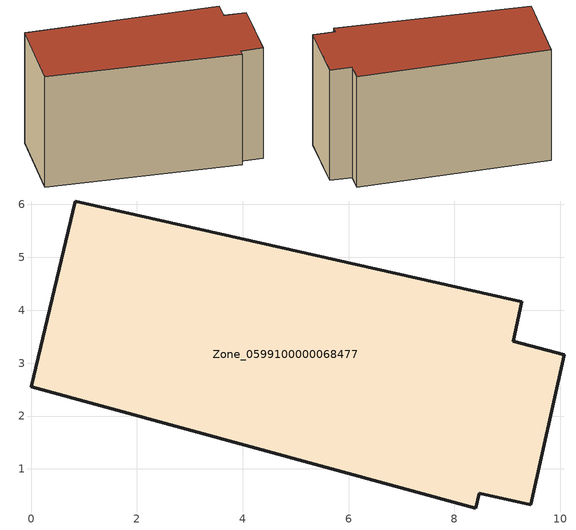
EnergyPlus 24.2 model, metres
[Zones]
Zone_0599100000068477
 floor ground (C_G): 0,2.55 0.83,6.07 9.28,4.16 9.11,3.41 10.08,3.16 9.44,0.32 8.47,0.54 8.41,0.26 z0
 wall outside (C_F): 9.11,3.41 9.28,4.16 0.83,6.07 0,2.55 8.41,0.26 8.47,0.54 9.44,0.32 10.08,3.16 9.11,3.41 z0:5.66
 roof outside (C_R): 8.47,0.54 9.44,0.32 10.08,3.16 9.11,3.41 9.28,4.16 0.83,6.07 0,2.55 8.41,0.26 z5.66
[BUILDING]
Pand.0599100000068477: North Axis=0; Terrain=City; Loads Convergence Tolerance Value=0.04; Temperature Convergence Tolerance Value=0.4; Solar Distribution=FullExterior; Maximum Number of Warmup Days=25; Minimum Number of Warmup Days=1
[Site:Location]
Rotterdam.The.Hague.AP_ZH_NLD Design_Conditions: Latitude=51.96; Longitude=4.45; Time Zone=1; Elevation=-4.5
[SITE:GROUNDTEMPERATURE:BUILDINGSURFACE]
18, 18, 18, 18, 18, 18, 18, 18, 18, 18, 18, 18
[MATERIAL] Thermal Absorptance=0.9; Solar Absorptance=0.7; Visible Absorptance=0.7
Name | Roughness | Thickness | Conductivity | Density | Specific Heat
G.TI.1946 | MediumSmooth | 0.15 | 1 | 540 | 1210
F.TI.1946 | Rough | 0.3 | 0.857143 | 1920 | 840
R.TI.1946 | MediumRough | 0.2 | 0.1 | 1500 | 1000
[CONSTRUCTION]
C_G: G.TI.1946
C_F: F.TI.1946
C_R: R.TI.1946
[ZONE]
Zone_0599100000068477: Type=1; Multiplier=1; Ceiling Height=Autocalculate; Volume=Autocalculate; Floor Area=autocalculate; Part of Total Floor Area=Yes
[ZONEINFILTRATION:DESIGNFLOWRATE]
Infil_Zone_0599100000068477: Zone or ZoneList or Space or SpaceList=Zone_0599100000068477; Schedule=AlwaysOn; Design Flow Rate Calculation Method=Flow/Area; Flow Rate per Floor Area=0.003; Constant Term Coefficient=1; Temperature Term Coefficient=0; Velocity Term Coefficient=0; Velocity Squared Term Coefficient=0
[HVACTEMPLATE:ZONE:IDEALLOADSAIRSYSTEM]
Zone_0599100000068477: Maximum Heating Supply Air Temperature=50; Minimum Cooling Supply Air Temperature=13; Maximum Heating Supply Air Humidity Ratio=0.0156; Minimum Cooling Supply Air Humidity Ratio=0.0077; Heating Limit=NoLimit; Cooling Limit=NoLimit; Dehumidification Control Type=ConstantSensibleHeatRatio; Cooling Sensible Heat Ratio=0.7; Dehumidification Setpoint=60; Humidification Control Type=None; Humidification Setpoint=30; Outdoor Air Method=None; Outdoor Air Flow Rate per Person=0.00944; Outdoor Air Flow Rate per Zone Floor Area=0; Outdoor Air Flow Rate per Zone=0; Demand Controlled Ventilation Type=None; Outdoor Air Economizer Type=NoEconomizer; Heat Recovery Type=None; Sensible Heat Recovery Effectiveness=0.7; Latent Heat Recovery Effectiveness=0.65
[ZONECONTROL:THERMOSTAT]
ThermostatControl_Zone_0599100000068477: Zone or ZoneList=Zone_0599100000068477; Control Type Schedule=DualSetpointControlType; Control 1=Thermostat_Zone_0599100000068477; Temperature Difference Between Cutout And Setpoint=0
[THERMOSTATSETPOINT:DUALSETPOINT]
Thermostat_Zone_0599100000068477: Heating Setpoint Temperature Schedule=HeatingSetpoint_Zone_0599100000068477; Cooling Setpoint Temperature Schedule=CoolingSetpoint_Zone_0599100000068477
[SCHEDULE:COMPACT]
HeatingSetpoint_Zone_0599100000068477: Through: 12/31, For: AllDays, Until: 24:00, 21
CoolingSetpoint_Zone_0599100000068477: Through: 12/31, For: AllDays, Until: 24:00, 24
DualSetpointControlType: Through: 12/31, For: AllDays, Until: 24:00, 4
AlwaysOn: Through: 12/31, For: AllDays, Until: 24:00, 1
